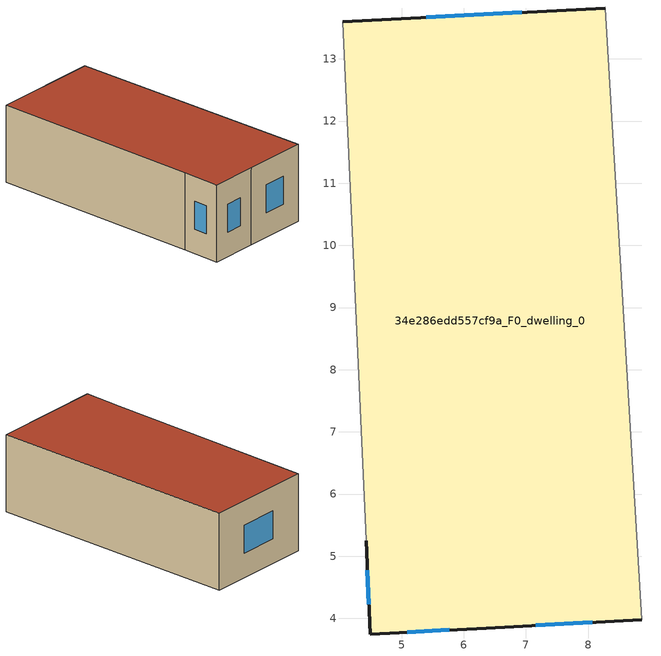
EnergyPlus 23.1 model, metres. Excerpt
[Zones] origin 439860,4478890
34e286edd557cf9a_F0_dwelling_0
 floor ground (EU_floor_Construction): 8.28,13.82 8.86,3.98 6.36,3.84 4.49,3.75 4.43,5.25 4.05,13.6 z0
 wall outside (EU_wall_Construction): 4.43,5.25 4.49,3.75 6.36,3.84 8.86,3.98 / 8.28,13.82 4.05,13.6 z0:3
 wall adiabatic (EU_wall_Construction): 4.05,13.6 4.43,5.25 / 8.86,3.98 8.28,13.82 z0:3
 window (EU_Window_Construction): 5.09,3.78 5.76,3.81 / 4.45,4.77 4.47,4.23 / 6.93,13.75 5.4,13.67 / 7.16,3.89 8.06,3.94 z0.96:2.04
 roof outside (EU_roof_Construction): 8.86,3.98 8.28,13.82 4.05,13.6 4.43,5.25 4.49,3.75 6.36,3.84 z3
[Building]
EU S2 Campaign: North Axis=0; Terrain=City; Solar Distribution=FullExterior
[Site:Location]
Madrid: Latitude=40.5; Longitude=-3.5; Time Zone=1; Elevation=609
[SizingPeriod:WeatherFileDays]
AnnualSizingPeriod: Begin Month=1; Begin Day of Month=1; End Month=12; End Day of Month=31; Day of Week for Start Day=Monday; Use Weather File Daylight Saving Period=No; Use Weather File Rain and Snow Indicators=No
[MATERIAL]
EU_InternalMass_Material: Roughness=MediumRough; Thickness=0.1; Conductivity=1; Density=1800; Specific Heat=900; Thermal Absorptance=0.9; Solar Absorptance=0.7; Visible Absorptance=0.7
[MATERIAL:NOMASS] Roughness=MediumRough; Thermal Absorptance=0.9; Solar Absorptance=0.7; Visible Absorptance=0.7
Name | Thermal Resistance
EU_wall_NoMass | 0.432698
EU_roof_NoMass | 0.381736
EU_floor_NoMass | 1.17261
[WINDOWMATERIAL:SIMPLEGLAZINGSYSTEM]
EU_Window_SimpleGlazing: UFactor=4.39191; Solar Heat Gain Coefficient=0.85; Visible Transmittance=0.85
[CONSTRUCTION]
EU_wall_Construction: EU_wall_NoMass
EU_roof_Construction: EU_roof_NoMass
EU_floor_Construction: EU_floor_NoMass
EU_InternalMass_Construction: EU_InternalMass_Material
EU_Window_Construction: EU_Window_SimpleGlazing
[ZONE]
34e286edd557cf9a_F0_dwelling_0: Type=1; Multiplier=1; Ceiling Height=autocalculate; Volume=127.206; Floor Area=autocalculate; Part of Total Floor Area=Yes
[INTERNALMASS]
34e286edd557cf9a_F0_dwelling_0_EU_InternalMass: Construction=EU_InternalMass_Construction; Zone or ZoneList=34e286edd557cf9a_F0_dwelling_0; Surface Area=42.4022
[OTHEREQUIPMENT]
EU_Step8_InternalGain_34e286edd557cf9a_F0_dwelling_0_f000: Fuel Type=Electricity; Zone or ZoneList or Space or SpaceList=34e286edd557cf9a_F0_dwelling_0; Schedule=EU_Step8_GainSchedule_34e286edd557cf9a_F0_dwelling_0_f000; Design Level Calculation Method=Watts/Area; Power per Zone Floor Area=1; Fraction Latent=0; Fraction Radiant=0; Fraction Lost=0; Carbon Dioxide Generation Rate=0; EndUse Subcategory=EU_Step8_InternalGains
[ZONEVENTILATION:DESIGNFLOWRATE]
EU_ConstantAir_34e286edd557cf9a_F0_dwelling_0: Zone or ZoneList or Space or SpaceList=34e286edd557cf9a_F0_dwelling_0; Schedule=EU_AlwaysOn; Design Flow Rate Calculation Method=AirChanges/Hour; Air Changes per Hour=0.682238; Ventilation Type=Natural; Fan Pressure Rise=0; Fan Total Efficiency=1; Constant Term Coefficient=1; Temperature Term Coefficient=0; Velocity Term Coefficient=0; Velocity Squared Term Coefficient=0; Minimum Indoor Temperature=-100; Maximum Indoor Temperature=100; Delta Temperature=-100; Minimum Outdoor Temperature=-100; Maximum Outdoor Temperature=100; Maximum Wind Speed=40
[HVACTEMPLATE:THERMOSTAT]
EU_HeatOnly_34e286edd557cf9a_F0_dwelling_0: Constant Heating Setpoint=20; Constant Cooling Setpoint=50
[HVACTEMPLATE:ZONE:IDEALLOADSAIRSYSTEM]
34e286edd557cf9a_F0_dwelling_0: Template Thermostat=EU_HeatOnly_34e286edd557cf9a_F0_dwelling_0; System Availability Schedule=EU_AlwaysOn; Maximum Heating Supply Air Temperature=50; Minimum Cooling Supply Air Temperature=13; Maximum Heating Supply Air Humidity Ratio=0.0156; Minimum Cooling Supply Air Humidity Ratio=0.0077; Heating Limit=NoLimit; Cooling Limit=NoLimit; Heating Availability Schedule=EU_AlwaysOn; Cooling Availability Schedule=EU_CoolingOff; Dehumidification Control Type=ConstantSensibleHeatRatio; Cooling Sensible Heat Ratio=0.7; Dehumidification Setpoint=60; Humidification Control Type=None; Humidification Setpoint=30; Outdoor Air Method=None; Outdoor Air Flow Rate per Person=0.00944; Outdoor Air Flow Rate per Zone Floor Area=0; Outdoor Air Flow Rate per Zone=0; Demand Controlled Ventilation Type=None; Outdoor Air Economizer Type=NoEconomizer; Heat Recovery Type=None; Sensible Heat Recovery Effectiveness=0.7; Latent Heat Recovery Effectiveness=0.65
[SIZING:ZONE]
34e286edd557cf9a_F0_dwelling_0: Zone Cooling Design Supply Air Temperature Input Method=SupplyAirTemperature; Zone Cooling Design Supply Air Temperature=13; Zone Heating Design Supply Air Temperature Input Method=SupplyAirTemperature; Zone Heating Design Supply Air Temperature=50; Zone Cooling Design Supply Air Humidity Ratio=0.008; Zone Heating Design Supply Air Humidity Ratio=0.008; Cooling Design Air Flow Method=DesignDay; Cooling Design Air Flow Rate=0; Cooling Minimum Air Flow per Zone Floor Area=0.000762; Cooling Minimum Air Flow=0; Cooling Minimum Air Flow Fraction=0.2; Heating Design Air Flow Method=DesignDay; Heating Design Air Flow Rate=0; Heating Maximum Air Flow per Zone Floor Area=0.002032; Heating Maximum Air Flow=0.141576; Heating Maximum Air Flow Fraction=0.3; Account for Dedicated Outdoor Air System=No; Dedicated Outdoor Air System Control Strategy=NeutralSupplyAir; Dedicated Outdoor Air Low Setpoint Temperature for Design=autosize; Dedicated Outdoor Air High Setpoint Temperature for Design=autosize; Zone Load Sizing Method=Sensible Load Only No Latent Load; Zone Latent Cooling Design Supply Air Humidity Ratio Input Method=HumidityRatioDifference; Zone Cooling Design Supply Air Humidity Ratio Difference=0.005; Zone Latent Heating Design Supply Air Humidity Ratio Input Method=HumidityRatioDifference; Zone Humidification Design Supply Air Humidity Ratio Difference=0.005
[SCHEDULE:CONSTANT]
Name | Hourly Value
EU_AlwaysOn | 1
EU_CoolingOff | 0
[SCHEDULE:FILE]
EU_Step8_GainSchedule_34e286edd557cf9a_F0_dwelling_0_f000: File=../../schedules/34e286edd557cf9a/34e286edd557cf9a_F0_dwelling_0_f000_gain.csv; Column Number=1; Rows to Skip at Top=0; Number of Hours of Data=8760; Column Separator=Comma; Interpolate to Timestep=No; Minutes per Item=60; Adjust Schedule for Daylight Savings=Yes
